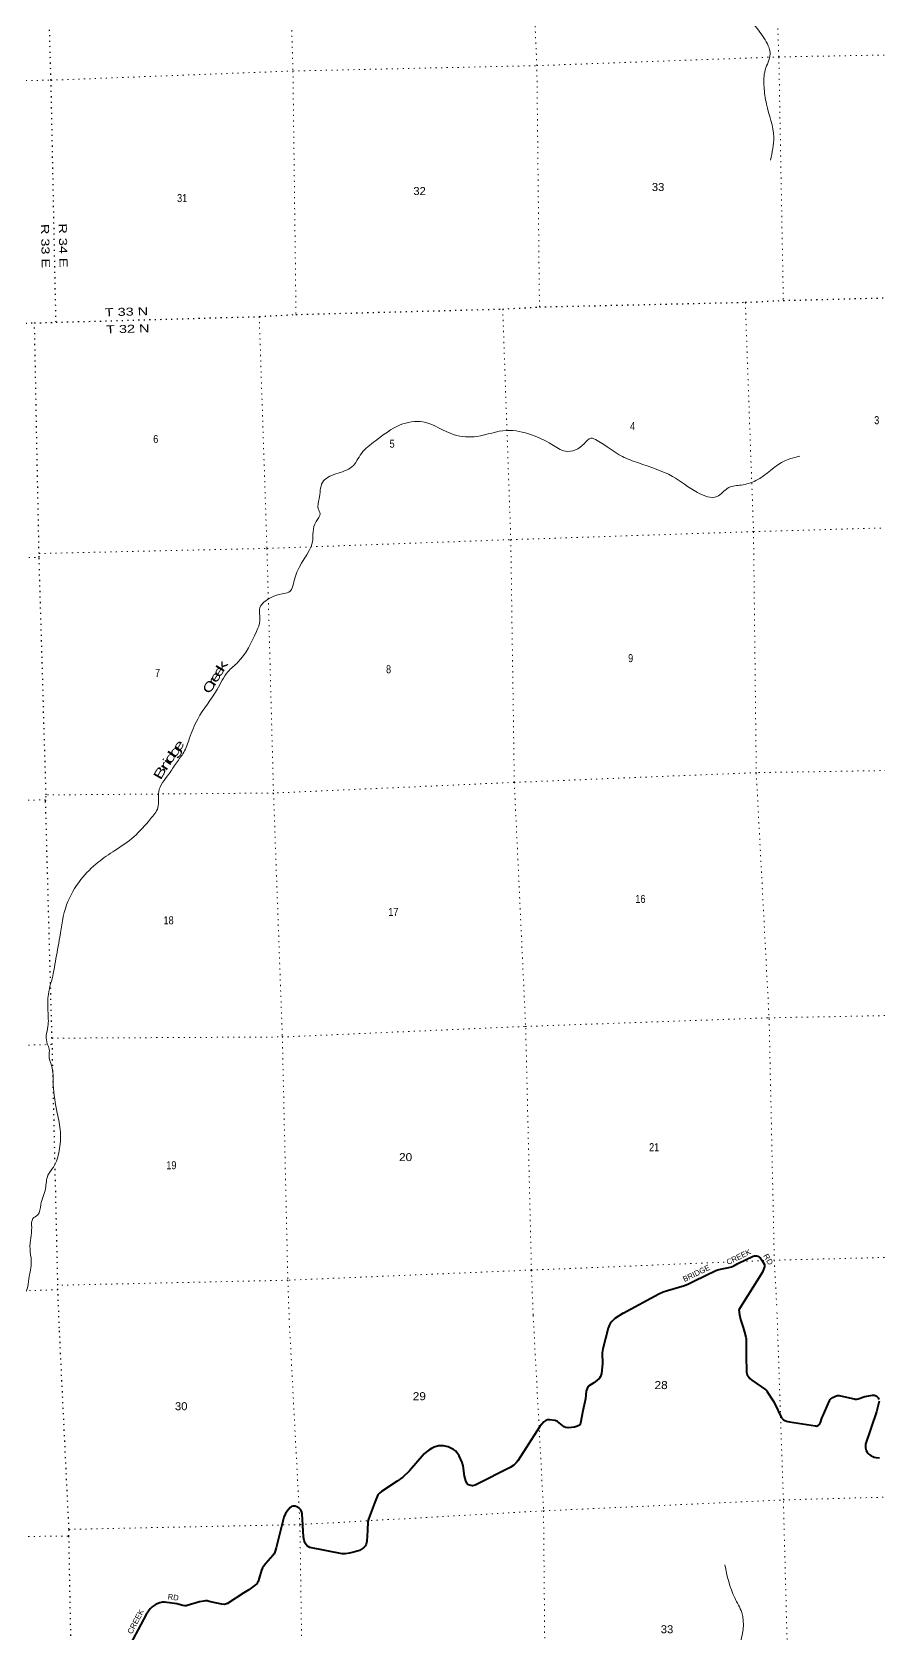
# Model space of a CAD drawing. Header units: feet. Extents: x 489137 to 739700, y 189004 to 379547.
# Drawn here: x 592272 to 610788, y 276660 to 311700 of the extents above; entities that cross this region are included whole.
import ezdxf
from ezdxf.enums import TextEntityAlignment as Align

# ---------------------------------------------------------------- set-up
doc = ezdxf.new("R2010")
doc.units = ezdxf.units.FT
doc.header["$LTSCALE"] = 80
doc.linetypes.add('DOTTED', pattern=[1.5, 0.3, -1.2])
for name, color, linetype, lineweight in [('26', 7, 'Continuous', 40), ('39', 7, 'Continuous', 13), ('6', 7, 'DOTTED', 25), ('7', 7, 'DOTTED', 13)]:
    doc.layers.add(name, color=color, linetype=linetype, lineweight=lineweight)
doc.layers.add('27', color=7, linetype='Continuous')
doc.layers.add('41', color=7, linetype='Continuous')

msp = doc.modelspace()

# ---------------------------------------------------------------- linework, layer by layer
at = {"layer": '26'}
for points in [[(605194.43, 283678.33), (605974.41, 284099.83), (606071.43, 284141.39), (606163.94, 284170), (606535.65, 284285.89), (606622.26, 284320.85), (606754.58, 284385.19), (607220.07, 284611.39), (607283.77, 284632.89), (607508.32, 284677.85), (607565.94, 284692.57), (607618.25, 284713.93), (607703.42, 284764.33), (608035.49, 284925.49), (608068.73, 284933.98), (608109.3, 284931.84), (608143.46, 284921.16), (608169.18, 284905.19), (608196.83, 284882.7), (608228.86, 284837.84), (608282.77, 284745), (608286.5, 284718.21), (608282.23, 284690.43), (608271.56, 284651.98), (608239.31, 284576.16), (608115.95, 284380.75), (607725.74, 283747.15)], [(605194.43, 283678.33), (605011.46, 283557.44), (604980.86, 283531.54), (604950.27, 283498.57), (604914.97, 283449.12), (604889.08, 283406.74), (604865.4, 283350.82), (604751.41, 282898.1), (604739.24, 282810.47), (604741.75, 282572.39), (604719.63, 282358.85), (604708.58, 282313.14), (604698.45, 282290.56), (604674.92, 282257.6), (604618.44, 282203.44), (604551.88, 282151.36), (604439.59, 282078.63), (604425.47, 282064.51), (604406.26, 282026.22), (604387.82, 281967.96), (604372.16, 281801.25), (604311.48, 281539.52)], [(607725.74, 283747.15), (607736.64, 283637.94), (607762.91, 283536.27), (607818.1, 283360.2), (607849.59, 283261.19), (607877.83, 283155.22), (607882.54, 283112.84), (607887.07, 283049.29), (607885.15, 282752.56), (607895.12, 282389.56), (607901.37, 282356.97), (607910.2, 282328.71), (607929.02, 282295.74), (607949.62, 282268.67), (607967.27, 282248.65), (608006.67, 282215.05), (608313.2, 282000.23), (608327.32, 281988.45), (608339.6, 281974.04), (608478.43, 281759.93), (608505.59, 281711.77), (608653.72, 281391.43), (608675.62, 281363.27), (608703.86, 281342.08), (608732.1, 281329.13), (608766.22, 281315), (608796.81, 281305.58), (608833.56, 281297.54), (609399.96, 281210.34), (609425.73, 281209.04), (609435.15, 281211.4), (609451.62, 281217.28), (609466.92, 281226.7), (609484.56, 281245.54), (609508.72, 281284), (609540.28, 281381.75), (609551.63, 281412.73), (609705.2, 281757.69), (609722.26, 281785.96), (609739.32, 281804.79), (609780.5, 281835.41), (609836.98, 281862.49), (609862.87, 281871.9), (609879.22, 281875.54), (609899.34, 281876.61), (609916.99, 281875.44), (610079.59, 281840.74), (610244.1, 281801.26), (610268.81, 281797.73), (610285.87, 281796.56), (610301.17, 281797.74), (610333.52, 281805.97), (610480.07, 281853.89), (610520.02, 281862.49), (610645.92, 281881.33), (610665.63, 281883.1), (610680.34, 281883.1), (610690.8, 281881.94), (610707.11, 281875.44), (610720.05, 281868.38), (610738.88, 281855.43), (610760.94, 281834.83), (610769.18, 281824.23), (610779.18, 281807.16), (610788.59, 281787.73)], [(610789.06, 281751.47), (610742.41, 281545.19), (610734.99, 281519.89), (610496.69, 280808.91), (610492.67, 280770.47), (610495.02, 280732.8), (610500.91, 280703.36), (610510.91, 280670.4), (610527.97, 280639.78), (610544.44, 280615.06), (610567.97, 280591.51), (610587.7, 280575.31), (610617.39, 280556.19), (610655.05, 280538.53), (610683.29, 280530.29), (610725.06, 280522.05), (610798.6, 280513.8)], [(604311.36, 281539.01), (604261.91, 281270.94), (604248.97, 281237.98), (604238.89, 281226.4), (604198.37, 281202.65), (604131.25, 281185.06), (604066.59, 281174.4), (603991.28, 281172.04), (603939.51, 281179.11), (603907.45, 281192.97), (603758.3, 281306.26), (603712.36, 281328.82), (603584.16, 281346.29), (603538.7, 281344.18), (603501.79, 281332.17), (603459.43, 281296.84), (603373.45, 281200.33), (602894.62, 280446.75), (602857.54, 280402.93), (602802.84, 280350.21), (602727.35, 280302.44), (601988.6, 279926.35), (601956.48, 279913.71), (601901.53, 279902.8), (601863.87, 279905.16), (601814.45, 279921.64), (601794.74, 279935.45), (601774.45, 279956.96), (601755.62, 280006.41), (601729.49, 280111.24), (601699.14, 280338.43), (601672.82, 280414.42), (601608.53, 280557.43), (601562.12, 280631.33), (601528.52, 280663.39), (601486.16, 280694), (601415.56, 280729.33), (601368.49, 280750.52), (601266.11, 280774.47), (601208.47, 280778.78), (601156.7, 280774.07), (601065.55, 280742.66), (601003.73, 280717.55), (600944.9, 280679.88), (600893.12, 280642.2), (600847.86, 280601.39), (600527.79, 280227.2), (600375.4, 280088.83), (600258.08, 279999.73), (599910.61, 279775.64), (599866.42, 279738.59), (599835.3, 279700.29), (599814.12, 279664.96), (599755.5, 279523.59), (599628.21, 279170.9), (599615.27, 279121.01), (599602.82, 278921.96), (599591.74, 278687.73), (599574.74, 278624.5), (599554.08, 278584.12), (599521.14, 278546.45), (599474.07, 278513.48), (599431.4, 278489.33), (599328.16, 278454.61), (599211.5, 278428.73), (599121.07, 278414.58), (599050.7, 278416.19), (598345.99, 278552.01), (598305.64, 278572.34), (598277.4, 278598.25), (598244.71, 278646.08), (598220.92, 278706.57), (598208.68, 278784.33), (598176.21, 279285.84), (598169.63, 279326.15), (598145.62, 279375.32), (598112.67, 279410.64), (598059.63, 279444.18), (598023.24, 279455.38), (597976.18, 279455.38), (597943.23, 279445.97), (597913.14, 279423.97), (597846.74, 279349.42), (597813.8, 279292.91), (597779.91, 279214.41), (597607.03, 278541.58), (597577.28, 278449.89), (597563.16, 278414.57), (597539.06, 278376.21), (597382.69, 278202.34), (597329, 278136.7), (597310.18, 278103.73), (597287.94, 278058.43), (597240.54, 277877.49), (597218.4, 277809.38), (597204.28, 277783.48), (597185.49, 277754.87), (597009.74, 277626.87), (596900.66, 277557.85)], [(596900.66, 277557.85), (596546.53, 277329), (596522.68, 277318.68), (596480.64, 277307.81), (596419.45, 277310.17), (596312.86, 277331.02), (596141.76, 277373.75), (596099.97, 277381.61), (596061.75, 277383.16), (596028.8, 277380.81), (595935.31, 277362.91), (595666.39, 277281.91), (595638.15, 277277.2), (595609.33, 277277.16), (595565.2, 277284.26), (595438.88, 277322.88), (595170.07, 277355.78), (595121.59, 277352.55), (595067.46, 277343.13), (595010.98, 277321.93), (594966.21, 277297.64), (594896.86, 277251.3), (594850.96, 277206.55), (594764.54, 277086.18), (594310.86, 276224.6)]]:
    msp.add_lwpolyline(points, dxfattribs=at)
at = {"layer": '39'}
for points in [[(607007.69, 316682.69), (606947.75, 316487.29), (607146.94, 316184.95), (607484.48, 315926.32), (607563.71, 315740.32), (607501.4, 315223.62), (607523.24, 314484.68), (607442.54, 313725.09), (607582, 313386.98), (607886.42, 312909.35), (607927.55, 312459.78), (607865.59, 312096.65), (608017.89, 311896.23), (608274.2, 311571.01), (608407.98, 311216.59), (608301.17, 310870.57), (608275.7, 310502.24), (608329.21, 310125.71), (608488.14, 309398.11), (608415.3, 308899.35)], [(609058.12, 302423.14), (608745.3, 302326.76), (608097.27, 301889.01), (607776.42, 301790.43), (607505.02, 301735.45), (607245.1, 301539.32), (606820.75, 301628.18), (606272.87, 301980.78), (605530.47, 302274.19), (605179.55, 302417.33), (604625.67, 302767.77), (604491.2, 302815.07), (604346.58, 302696.45), (603936.43, 302531.07), (603633.88, 302679.42), (603190.41, 302891.06), (602648.71, 302987.22), (601997.32, 302856.49), (601501.55, 302891.11), (600815.97, 303173.75), (600322.63, 303107.41), (599779.51, 302759.05), (599473.08, 302480.99), (599266.02, 302187.12), (598912.06, 302037.24), (598621.67, 301848.46), (598549.56, 301487.1), (598528.47, 301272.44), (598571.43, 301166.38), (598480.72, 300990.46), (598400.46, 300548.09), (598021.1, 299775.31), (597885.53, 299448.8), (597738.92, 299412.97), (597498.49, 299330.45), (597253.43, 299104.37), (597253.94, 298831.63), (597177.05, 298585.32), (596772.95, 297917.01), (596553.8, 297705.69), (596320.61, 297322.3), (595893.87, 296671.64), (595710.25, 296242.96), (595588.14, 295945.06), (595430, 295717.02), (595260.28, 295466.47), (595041.22, 295083.42), (595023.34, 294735.49), (594859.63, 294487.1), (594499.29, 294098.66), (594084.32, 293797.8), (593714.77, 293540.46), (593342.03, 293163.84), (593028.08, 292610.82), (592877.43, 291904.12), (592783.31, 291366.46), (592737.04, 291106.75), (592628.71, 290655.63), (592619.34, 290289.71), (592619.53, 289946.24), (592584.06, 289741.33), (592604.3, 289572.1), (592649.62, 289451.96), (592642.97, 289308.35), (592698.6, 289095.52), (592737.08, 288672.15), (592824.74, 288051.96), (592893.26, 287639.41), (592866.74, 287230.66), (592737.96, 286874.01), (592619.03, 286695.39), (592565.42, 286405.19), (592462.78, 286053.21), (592391.56, 285823.2), (592292.36, 285748.09), (592264.77, 285551.45), (592242, 285322.6), (592227.5, 285085.87), (592254.16, 284817.79), (592202.97, 284426.63), (592163.81, 284207.49), (591925.95, 283850.25), (591776.37, 283602.21), (591733.97, 283433.5), (591676.28, 283317.03)], [(607416.49, 278171.46), (607633.79, 277452.6), (607787.11, 277130.4), (607734.58, 276388.11), (607559.36, 275948.41), (607096.05, 275064.8), (606851.61, 274338.96), (606628.92, 273316.64), (606646.55, 273024.11), (606779.29, 272616.67), (606993.44, 271744.25), (607201.3, 270990.88), (607182.84, 270580.5), (607084.12, 270041.3), (606921.29, 269159.51), (606942.47, 268679.21), (606983.32, 267692.32), (606954.86, 266530.37), (606854.94, 265734.64), (606620.78, 264891.85), (606391.48, 264218.82), (606160.86, 263721.53)]]:
    msp.add_spline(points, degree=3, dxfattribs=at)
at = {"layer": '6'}
for points in [[(592795.99, 305352.05), (592686.66, 310646.95), (592528.68, 315948.78), (592407.04, 321251.47), (592261.18, 326553.58), (592165.27, 329319.59)], [(582659.94, 305056.86), (586969.11, 305214.83), (587453.14, 305248.62), (592325.62, 305338.79), (592795.99, 305352.05), (597239.37, 305476.41), (598042.3, 305521.86), (602562.55, 305642), (603365.48, 305687.45), (607865.98, 305788.94), (608697.32, 305829.01), (613189.4, 305944.43), (613316.61, 305955.45)], [(592869.46, 283347.41), (592836.96, 284189.23), (592836.6, 284288.22), (592713.81, 289554.52), (592708.49, 289691.78), (592568.68, 294884.88), (592576.75, 294964.5), (592578.33, 295012.45), (592426.92, 300209.37), (592424.88, 300294.17), (592325.62, 305338.79)], [(594040.81, 237406.02), (593968.46, 241766.77), (593839.46, 247096.55), (593609.43, 252436.48), (593521.81, 257391.39), (593415.14, 262820.57), (593275.72, 268168.33), (593182.79, 273510.93), (593174.64, 273621.86), (593078.75, 278800.81), (593080, 278948.28), (592869.46, 283347.41)]]:
    msp.add_lwpolyline(points, dxfattribs=at)
at = {"layer": '7'}
msp.add_line((608272.91, 284827.04), (607752.04, 284805.87), dxfattribs=at)
for points in [[(608035.71, 329747.36), (608151.48, 327068.66), (608293.41, 321762.42), (608400.97, 316457.37), (608599.33, 311156.51), (608697.32, 305829.01)], [(597421.36, 329460), (597539.69, 326728.21), (597673.76, 321496.53), (597816.03, 316176.14), (597976.66, 310848.12), (598042.3, 305521.86)], [(603365.48, 305687.45), (603309.08, 310965.44), (603066.26, 316267.26), (602980.72, 321580.91), (602836.38, 326903.27), (602729.51, 329603.07)], [(582520.04, 310408.17), (587337.21, 310565.59), (592686.66, 310646.95), (597976.66, 310848.12), (603309.08, 310965.44), (608599.33, 311156.51), (613171.27, 311237.48)], [(602562.55, 305642), (602738.59, 300597.2), (602815.86, 295291.43), (603064.52, 289915), (603190, 284620.48), (603228.3, 283625.09)], [(607865.98, 305788.94), (608045.37, 300772.5), (608105.85, 295492.6), (608386.82, 290116.94), (608499.85, 284836.26), (608556.13, 283769.78)], [(597239.37, 305476.41), (597407.96, 300405.17), (597550.96, 295054.5), (597743.75, 289733.3), (597864.15, 284398.25), (597897.37, 283481.59)], [(592424.88, 300294.17), (597407.96, 300405.17), (602738.59, 300597.2), (608045.37, 300772.5), (613337.77, 300922.66), (613454.95, 300928.19)], [(582792.12, 300000.02), (587163.68, 300071.47), (592426.92, 300209.37)], [(613601.57, 295599.73), (613461.02, 295588.24), (608107.68, 295500.72), (602811.91, 295287.3), (597550.96, 295054.5), (592578.33, 295012.45)], [(592568.75, 294907.16), (587308.21, 294741.04), (582931.97, 294650.79)], [(592708.49, 289691.78), (597740.05, 289719.07), (603055.62, 289949.13), (608374.22, 290136.84), (613656.51, 290238.82), (613748.43, 290263.01)], [(583071.3, 289320.39), (587396.11, 289413.3), (592713.81, 289554.52)], [(613894.49, 284955.16), (613785.5, 284966.61), (608499.85, 284836.26), (608485.1, 284835.66)], [(607407.13, 284791.85), (603190, 284620.48), (597864.15, 284398.25), (592836.6, 284288.22)], [(592836.96, 284189.23), (587517.19, 284049.98), (583208.99, 284053.4)], [(598980.51, 248763.89), (598761.25, 252611.67), (598693.54, 257900.23), (598521.15, 263071.62), (598338.06, 268382.17), (598206.56, 273738.16), (598128.27, 279052.77), (597897.37, 283481.59)], [(603228.3, 283625.09), (603455.21, 279352.56), (603502.81, 273954.54), (603680.45, 268611.56), (603869.51, 263305.17), (604073.18, 257972.81), (604121.49, 252643.47), (604270.52, 247427.19), (604447.75, 242106.43), (604816.22, 237694.93)], [(610112.27, 237838.84), (609789.17, 242174.22), (609593.56, 247506.74), (609536.92, 252850.05), (609421.01, 258234.63), (609186.41, 263602.74), (608914.88, 268897.43), (608837.77, 274256.5), (608698.58, 279592.14), (608556.13, 283769.78)], [(593080, 278948.28), (598128.27, 279052.77), (603455.21, 279352.56), (608698.58, 279592.14), (613992.14, 279737.77), (614037.99, 279739.91)], [(583347.9, 278739.45), (587750.96, 278759.54), (593078.75, 278800.81)]]:
    msp.add_lwpolyline(points, dxfattribs=at)

# ---------------------------------------------------------------- texts
at = {"layer": '27'}
for s, rotation, p in [('CREEK', 25.888, (607489.3, 284729.28)), ('BRIDGE', 25.931, (606536.14, 284356.56))]:
    msp.add_text(s, height=120, rotation=rotation, dxfattribs=at).set_placement(p)
for s, rotation, width, p in [('RD', 300.143, 1.1, (608253.45, 284934.62)), ('RD', 353.022, 0.9, (595233.54, 277418.53)), ('CREEK', 62.23, 1.05, (594453.72, 276646.72))]:
    msp.add_text(s, height=120, rotation=rotation, dxfattribs=dict(at, width=width)).set_placement(p)
at = {"layer": '41'}
for s, rotation, width, p in [('k', 58.553, 1.75, (596507.14, 297782.74)), ('C', 55.897, 1.45, (596222.94, 297320.75)), ('r', 58.828, 1.7, (596297.66, 297438.92)), ('e', 58.828, 1.5, (596359.72, 297543.8)), ('e', 58.553, 1.55, (596436.5, 297667.21)), ('e', 56.432, 1.6, (595553.7, 296037.84)), ('r', 55.957, 1.8, (595245.98, 295591.68)), ('i', 55.957, 1.45, (595305.72, 295681.27)), ('d', 55.816, 1.8, (595371.69, 295780.37)), ('g', 54.086, 1.8, (595472.97, 295913.99)), ('B', 59.964, 1.6, (595152.26, 295449.93))]:
    msp.add_text(s, height=200, rotation=rotation, dxfattribs=dict(at, width=width)).set_placement(p, align=Align.CENTER)
at = {"layer": '6', "width": 1.35}
for s, rotation, p in [('R 33 E', 271.183, (592476.64, 307017.58)), ('R 34 E', 271.183, (592865.42, 307030.72)), ('T 33 N', 1.603, (594338.34, 305495.25)), ('T 32 N', 1.603, (594367.58, 305120.93))]:
    msp.add_text(s, height=175, rotation=rotation, dxfattribs=at).set_placement(p, align=Align.CENTER)
at = {"layer": '7'}
for s, width, p in [('33', 1.05, (605958.74, 308223.18)), ('31', 0.85, (595553.83, 307981.09)), ('32', 1.05, (600744.81, 308134.96)), ('4', 0.85, (605400.82, 302992.12)), ('3', 0.85, (610739.57, 303122.64)), ('6', 0.85, (594976.44, 302711.26)), ('5', 0.85, (600143.33, 302607.77)), ('8', 0.85, (600066.83, 297674.75)), ('9', 0.85, (605359.49, 297917.75)), ('7', 0.85, (595017.08, 297596.33)), ('16', 0.85, (605572.55, 292650.91)), ('18', 0.85, (595257.18, 292183.17)), ('17', 0.85, (600171.04, 292366.09)), ('21', 0.85, (605873.25, 287220.6)), ('19', 0.85, (595318.71, 286825.33)), ('20', 1.1, (600439.33, 287004)), ('28', 1.1, (606025.46, 282016.77)), ('30', 1.05, (595533.02, 281554.32)), ('29', 1.1, (600739.29, 281773.82)), ('33', 1.05, (606154.65, 276676.09))]:
    msp.add_text(s, height=175, dxfattribs=dict(at, width=width)).set_placement(p, align=Align.CENTER)

doc.saveas('drawing.dxf')
